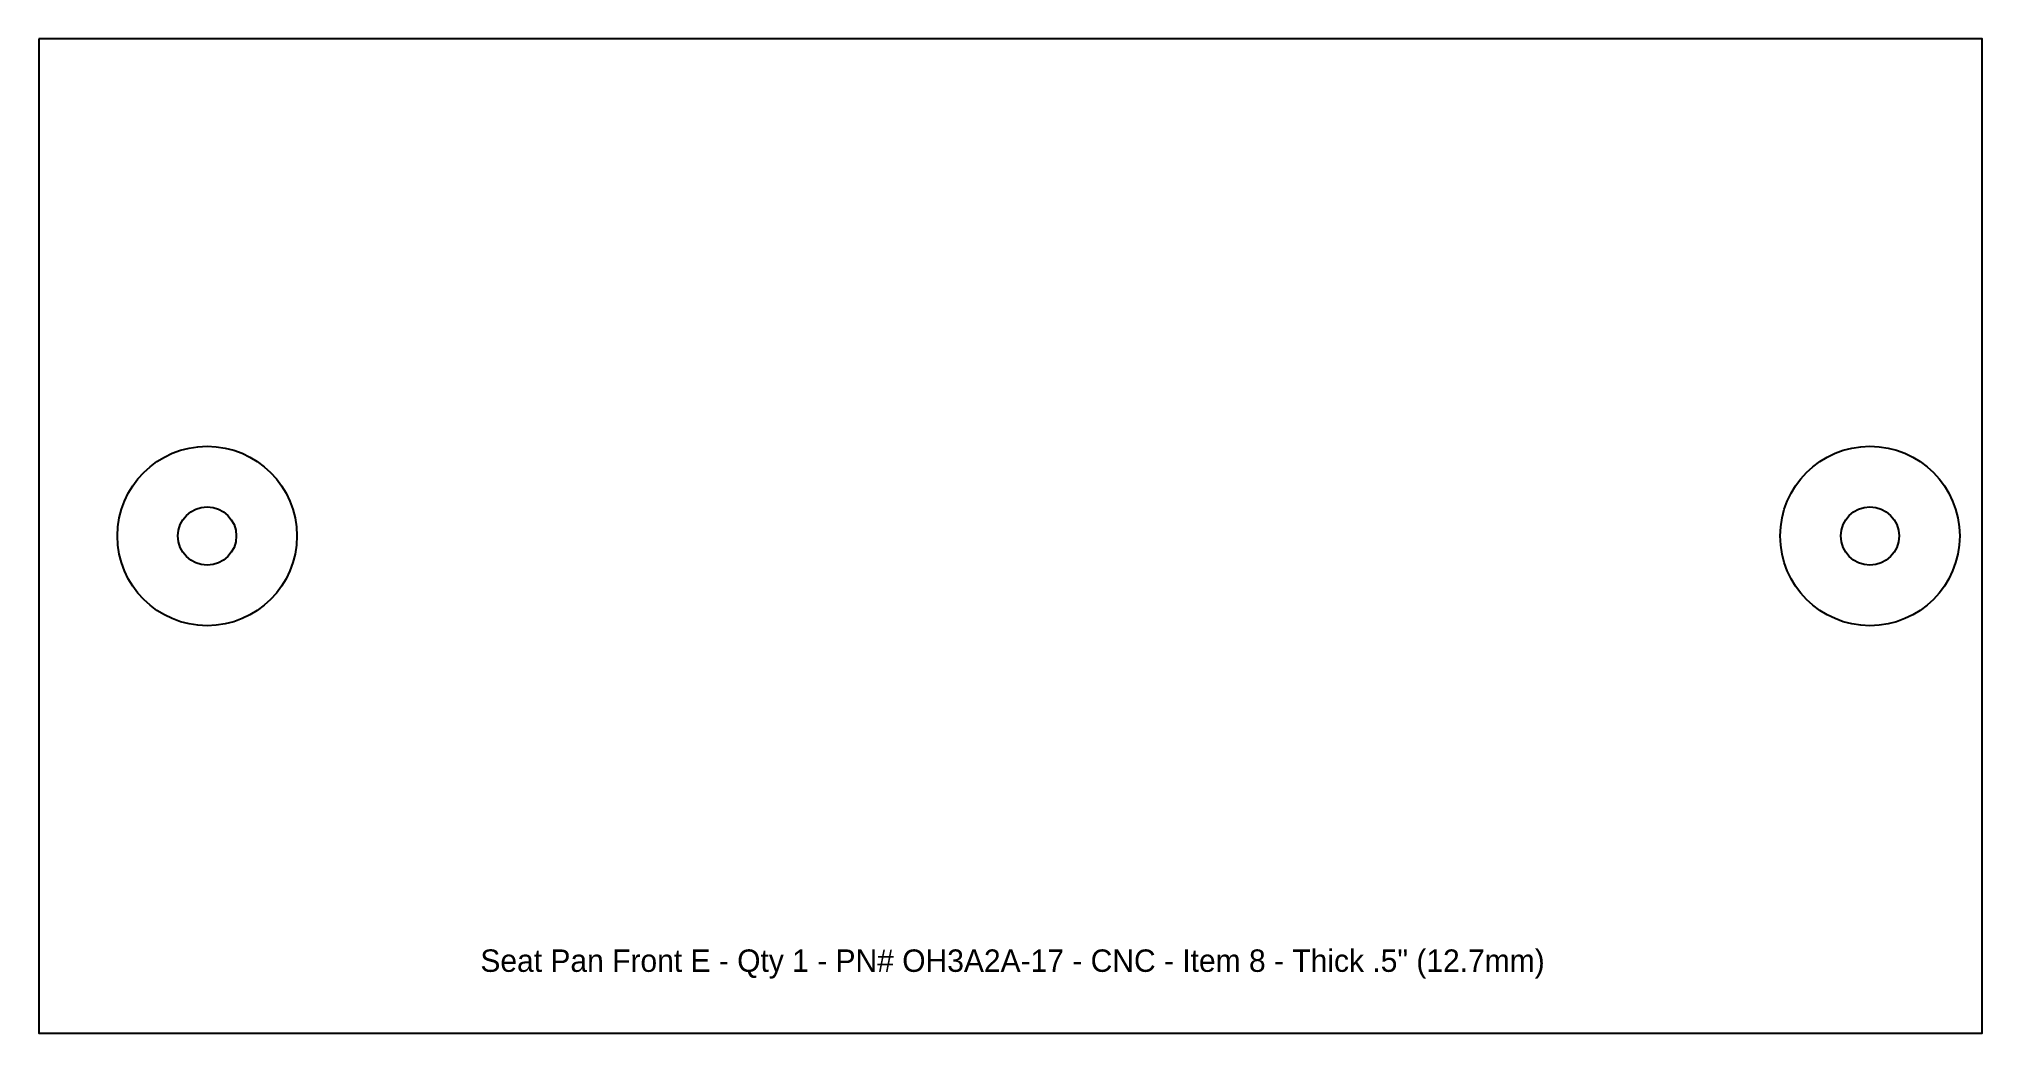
# Model space of a CAD drawing. Extents: x 0.48 to 4.81, y 0.5 to 2.72.
import ezdxf

# ---------------------------------------------------------------- set-up
doc = ezdxf.new("R2010")
doc.units = 0
doc.header["$MEASUREMENT"] = 0
doc.layers.get('0').update_dxf_attribs({"linetype": 'CONTINUOUS'})
doc.layers.add('Info', color=4, linetype='CONTINUOUS')
doc.styles.add('Annotative', font='txt')

msp = doc.modelspace()

# ---------------------------------------------------------------- linework, layer by layer
at = {"color": 7, "linetype": 'Continuous'}
msp.add_lwpolyline([(0.4821, 2.7165), (0.4821, 0.5), (4.8128, 0.5), (4.8128, 2.7165)], close=True, dxfattribs=at)
for centre in [(0.8571, 1.6083), (4.5628, 1.6083)]:
    msp.add_circle(centre, 0.2, dxfattribs=at)
for centre in [(0.8571, 1.6083), (4.5628, 1.6083)]:
    msp.add_circle(centre, 0.065)

# ---------------------------------------------------------------- texts
at = {"layer": 'Info', "insert": (2.652, 0.6866), "char_height": 0.05, "attachment_point": 2, "style": 'Annotative'}
msp.add_mtext_dynamic_manual_height_columns('Seat Pan Front E - Qty 1 - PN# OH3A2A-17 - CNC - Item 8 - Thick .5" (12.7mm)', width=3.569642, gutter_width=0.625, heights=[0.083], dxfattribs=at)

doc.saveas('drawing.dxf')
